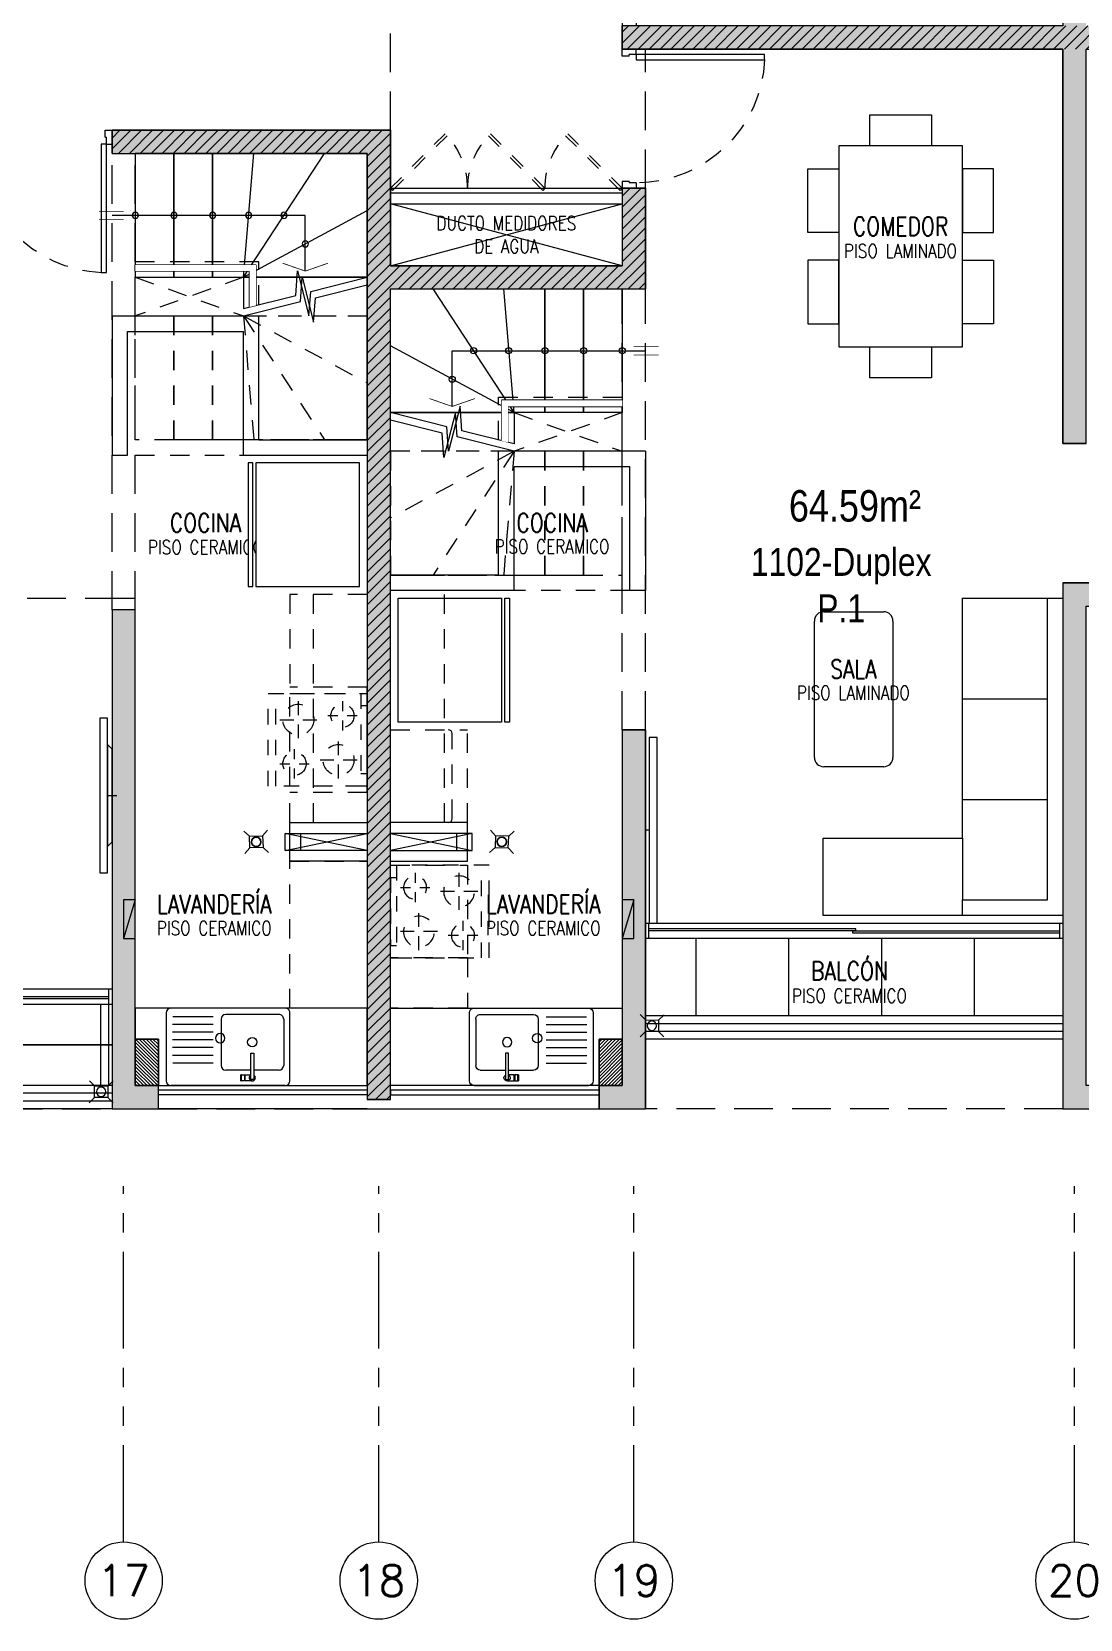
# Model space of a CAD drawing. Header units: millimetres. Extents: x 3738 to 3833, y 1327 to 1657.
# Drawn here: x 3805.85 to 3812.63, y 1403.44 to 1413.7 of the extents above; entities that cross this region are included whole.
import ezdxf
from ezdxf import colors
from ezdxf.entities.mleader import LeaderData, LeaderLine
from ezdxf.enums import TextEntityAlignment as Align
from ezdxf.math import Vec2, Vec3

# ---------------------------------------------------------------- set-up
doc = ezdxf.new("R2010")
doc.units = ezdxf.units.MM
doc.set_wipeout_variables(frame=1)
for name, pattern in [('HIDDEN', [0.375, 0.25, -0.125]), ('HIDDEN2', [0.1875, 0.125, -0.0625]), ('PHANTOM', [63.5, 31.75, -6.35, 6.35, -6.35, 6.35, -6.35]), ('PHANTOM2', [1.25, 0.625, -0.125, 0.125, -0.125, 0.125, -0.125]), ('X-REF_DP_Arquitectura$0$HIDDEN', [0.375, 0.25, -0.125])]:
    doc.linetypes.add(name, pattern=pattern)
doc.layers.get('0').update_dxf_attribs({"color": 251, "lineweight": 9})
for name, color, linetype, lineweight in [('01', 251, 'Continuous', 13), ('A-07', 251, 'Continuous', 13), ('A-BARANDAS', 251, 'Continuous', 13), ('A-COCINAS-LAV', 251, 'Continuous', 13), ('A-EJES', 251, 'PHANTOM', 13), ('A-HATCH', 251, 'Continuous', 13), ('A-LINEAS', 251, 'Continuous', 13), ('A-MOBILIARIO', 251, 'Continuous', 13), ('A-MURO BAJO', 251, 'Continuous', 13), ('A-MUROS', 251, 'Continuous', 13), ('A-NUMERACIONDEP', 251, 'Continuous', 13), ('A-PROYECCIONES', 251, 'HIDDEN2', 13), ('A-TEXTO-ACABADO PISO', 251, 'Continuous', 13), ('A-TEXTO-AMBIENTE', 251, 'Continuous', 13), ('A-ÁREA TEXTO', 251, 'Continuous', 13), ('A_20_Estructuras', 251, 'Continuous', 13), ('A_30_DispositivosSanit', 251, 'Continuous', 13), ('A_50_TextoAmbiente', 251, 'Continuous', 13), ('A_50_TextoIndicaciones', 251, 'Continuous', 13), ('A_50_Vigas', 251, 'X-REF_DP_Arquitectura$0$HIDDEN', 13), ('A_60_HatchEstructuras', 251, 'Continuous', 13), ('DLP_MOBILIARIO FIJO', 251, 'Continuous', 13), ('DLP_MURO ALTO', 251, 'Continuous', 13), ('MURO CF 120', 251, 'Continuous', 13), ('MURO CF 60', 251, 'Continuous', 13)]:
    doc.layers.add(name, color=color, linetype=linetype, lineweight=lineweight)
doc.styles.add('R80', font='ARIALN.TTF', dxfattribs={"height": 2.03})
doc.styles.add('R80-100', font='ARIALN.TTF', dxfattribs={"height": 0.2032})
doc.styles.add('ROMANS', font='romans.shx', dxfattribs={"width": 0.8})
pattern_1 = [(45, (-21.67, -43.67528), (-0.03535534, 0.03535534), [])]

# ---------------------------------------------------------------- blocks, each defined once
blk = doc.blocks.new('EF-P112')
at = {"layer": 'A_60_HatchEstructuras'}
h = blk.add_hatch(color=256, dxfattribs=at)
h.dxf.hatch_style = 1
h.paths.add_polyline_path([(-1.6, -4.3), (-3.75, -4.3), (-3.75, -4.45), (-3.3, -4.45), (-3.3, -6.05), (-3.1, -6.05), (-3.1, -4.45), (-1.75, -4.45), (-1.75, -5.5), (-1.6, -5.5)], flags=17)
h.paths.add_polyline_path([(-1.6, -8.35), (-1.747, -8.35), (-1.75, -8.35), (-1.75, -9.4), (-3.1, -9.4), (-3.1, -7.8), (-3.3, -7.8), (-3.3, -9.4), (-3.75, -9.4), (-3.75, -9.55), (-1.6, -9.55)], flags=17)
h.paths.add_polyline_path([(-4.5, -7), (-1.75, -7), (-1.75, -7.6), (-1.6, -7.6), (-1.6, -7), (1.2, -7), (1.2, -10.95), (1.15, -10.95), (1.15, -11.05), (1.35, -11.05), (1.35, -2.8), (1.15, -2.8), (1.15, -2.9), (1.2, -2.9), (1.2, -6.85), (-1.6, -6.85), (-1.6, -6.25), (-1.75, -6.25), (-1.75, -6.85), (-4.5, -6.85), (-4.5, -4.3), (-4.65, -4.3), (-4.65, -6.85), (-7.5, -6.85), (-7.5, -7), (-4.65, -7), (-4.65, -9.55), (-4.5, -9.55)])
h = blk.add_hatch(color=256, dxfattribs=at)
h.dxf.hatch_style = 1
h.paths.add_polyline_path([(-9, -7.525), (-10.8, -7.525), (-10.8, -7.675), (-10.65, -7.675), (-10.65, -7.675), (-9.15, -7.675), (-9.15, -13.79), (-9, -13.79), (-9, -8.55), (-7.35, -8.55), (-7.35, -7.9), (-7.5, -7.9), (-7.5, -8.4), (-9, -8.4)])
h.paths.add_polyline_path([(-10.65, -10.625), (-10.8, -10.625), (-10.8, -13.85), (-10.5, -13.85), (-10.5, -13.7), (-10.65, -13.7)])
h.paths.add_polyline_path([(-7.35, -11.4), (-7.5, -11.4), (-7.5, -13.7), (-7.65, -13.7), (-7.65, -13.85), (-7.35, -13.85)])
h = blk.add_hatch(color=256, dxfattribs=at)
h.dxf.hatch_style = 1
h.paths.add_polyline_path([(-4.5, -10.6), (-3.5, -10.6), (-3.5, -10.45), (-4.65, -10.45), (-4.65, -13.85), (-3.9, -13.85), (-3.9, -13.7), (-4.5, -13.7)])
h.paths.add_polyline_path([(-2.55, -10.45), (-2.7, -10.45), (-2.7, -13.85), (-2.55, -13.85)])
h.paths.add_polyline_path([(0, -10.45), (-1.75, -10.45), (-1.75, -10.6), (-0.15, -10.6), (-0.15, -13.7), (-1.35, -13.7), (-1.35, -13.85), (0, -13.85)])
at = {"elevation": 0}
for points in [[(-9.68, -12.18), (-9.15, -12.07)], [(-9.15, -12.18), (-9.68, -12.07)], [(-9, -12.07), (-8.47, -12.18)], [(-8.47, -12.07), (-9, -12.18)]]:
    blk.add_lwpolyline(points, dxfattribs=at)
at = {"layer": 'A_20_Estructuras'}
blk.add_lwpolyline([(-7.5, -6.85), (-7.5, -7), (-4.65, -7), (-4.65, -9.55), (-4.5, -9.55), (-4.5, -7), (-1.75, -7), (-1.75, -7.6), (-1.6, -7.6), (-1.6, -7), (1.2, -7), (1.2, -10.95), (1.15, -10.95), (1.15, -11.05), (1.35, -11.05), (1.35, -2.8)], dxfattribs=at)
for points in [[(-9, -7.525), (-10.8, -7.525), (-10.8, -7.675), (-10.65, -7.675), (-10.65, -7.675), (-9.15, -7.675), (-9.15, -13.79), (-9, -13.79), (-9, -8.55), (-7.35, -8.55), (-7.35, -7.9), (-7.5, -7.9), (-7.5, -8.4), (-9, -8.4)], [(-4.5, -10.6), (-3.5, -10.6), (-3.5, -10.45), (-4.65, -10.45), (-4.65, -13.85), (-3.9, -13.85), (-3.9, -13.7), (-4.5, -13.7)], [(-10.65, -10.625), (-10.8, -10.625), (-10.8, -13.85), (-10.5, -13.85), (-10.5, -13.7), (-10.65, -13.7)], [(-7.35, -11.4), (-7.5, -11.4), (-7.5, -13.7), (-7.65, -13.7), (-7.65, -13.85), (-7.35, -13.85)]]:
    blk.add_lwpolyline(points, close=True, dxfattribs=at)
at = {"layer": 'A_50_Vigas'}
for p, q in [((-9, -8, 0), (-7.5, -8, 0)), ((-9.15, -9.525), (-10.65, -9.525)), ((-9, -10.4), (-7.5, -10.4)), ((-13.6, -10.55), (-10.8, -10.55)), ((-10.8, -10.55), (-10.65, -10.55)), ((-10.5, -13.85), (-7.65, -13.85)), ((-4.65, -13.85), (-7.35, -13.85))]:
    blk.add_line(p, q, dxfattribs=at)
for points in [[(-9, -7.525), (-9, -6.325)], [(-7.35, -7.9), (-7.35, -7)], [(-10.8, -10.625), (-10.8, -7.675)], [(-10.65, -10.625), (-10.65, -7.675)], [(-7.5, -11.4), (-7.5, -8.55)], [(-7.35, -11.4), (-7.35, -8.55)], [(-13.75, -13.375), (-13.75, -13.85), (-10.8, -13.85)]]:
    blk.add_lwpolyline(points, dxfattribs=at)
at = {"layer": 'A_50_Vigas', "elevation": 0}
for points in [[(-9.15, -12.18), (-9.68, -12.18), (-9.68, -12.07), (-9.15, -12.07)], [(-9.15, -12.18), (-9.68, -12.18), (-9.68, -12.07), (-9.15, -12.07)], [(-9, -12.18), (-8.47, -12.18), (-8.47, -12.07), (-9, -12.07)], [(-9, -12.18), (-8.47, -12.18), (-8.47, -12.07), (-9, -12.07)]]:
    blk.add_lwpolyline(points, dxfattribs=at)
blk = doc.blocks.new('MESA CENTRO')
for p, q in [((-0.194, 0), (0.194, 0)), ((-0.254, -0.942), (-0.254, -0.06)), ((0.254, -0.06), (0.254, -0.942)), ((0.194, -1.002), (-0.194, -1.002))]:
    blk.add_line(p, q)
for centre, start, end in [((-0.194, -0.06), 90, 180), ((0.194, -0.06), 0, 90), ((-0.194, -0.942), 180, 270), ((0.194, -0.942), 270, 0)]:
    blk.add_arc(centre, 0.06, start, end)
blk = doc.blocks.new('SOFA SEC')
for p, q in [((0, 0.65), (0.1, 0.65)), ((0.1, 0.65), (0.1, 0.1)), ((0.5, 0.65), (0.1, 0.65)), ((0.75, 0.65), (0.75, 0.1)), ((1.4, 0.65), (1.4, 0.1)), ((0.1, 0.1), (2.05, 0.1))]:
    blk.add_line(p, q)
blk.add_lwpolyline([(0.5, 1.55), (0.5, 0.65), (2.05, 0.65), (2.05, 0), (0, 0), (0, 1.55)], close=True)
blk = doc.blocks.new('A$C67C01FD6')
blk.add_line((0.025, 0), (0, 0))
blk.add_lwpolyline([(0.025, 0.6), (0.075, 0.6), (0.075, -0.6), (0.025, -0.6), (0.025, 0.6)])
blk = doc.blocks.new('REFRI')
blk.add_wipeout([(0.4, 0), (-0.4, 0), (-0.4, -0.67), (0.4, -0.67)])
blk.add_wipeout([(-0.4, -0.69), (-0.4, -0.72), (0.4, -0.72), (0.4, -0.69)])
for points in [[(-0.4, 0), (-0.4, -0.67), (0.4, -0.67), (0.4, 0)], [(-0.4, -0.69), (-0.4, -0.72), (0.4, -0.72), (0.4, -0.69)]]:
    blk.add_lwpolyline(points, close=True)
blk = doc.blocks.new('*U258')
for p, q in [((0.01, 0.855), (0.01, 0.9)), ((0.055, 0.855), (0.01, 0.855)), ((0.1, 0.865), (0.055, 0.865)), ((0.055, 0.855), (0.055, 0.865)), ((0.1, 0.865), (0.1, 0.9)), ((0.055, 0.045), (0.01, 0.045)), ((0.01, 0.045), (0.01, 0)), ((0.055, 0.045), (0.055, 0.035)), ((0.1, 0.035), (0.055, 0.035)), ((0.1, 0.035), (0.1, 0))]:
    blk.add_line(p, q)
blk.add_lwpolyline([(0.93, 0.07), (0.93, 0.035), (0.1, 0.035), (0.1, 0.07)], close=True)
at = {"color": 7, "linetype": 'HIDDEN2'}
blk.add_arc((0.1, 0.034), 0.831, 2.2301, 89.9672, dxfattribs=at)
blk = doc.blocks.new('A$Cb5611ba7')
for points in [[(0.15, 0.173), (0.15, -0.027), (0.56, -0.027), (0.56, 0.173)], [(1.15, 0.173), (1.15, -0.027), (0.74, -0.027), (0.74, 0.173)], [(0, -0.027), (0, -0.827), (1.3, -0.827), (1.3, -0.027)], [(0, -0.227), (0, -0.627), (-0.2, -0.627), (-0.2, -0.227)], [(1.5, -0.627), (1.3, -0.627), (1.3, -0.227), (1.5, -0.227)], [(0.15, -1.027), (0.15, -0.827), (0.56, -0.827), (0.56, -1.027)], [(1.15, -1.027), (1.15, -0.827), (0.74, -0.827), (0.74, -1.027)]]:
    blk.add_lwpolyline(points, close=True)
blk = doc.blocks.new('*U260')
blk.add_wipeout([(0, 0), (0, -0.02), (0.17, -0.02), (0.17, 0)])
blk.add_lwpolyline([(0, 0), (0.17, 0), (0.17, -0.02), (0, -0.02)], close=True)
blk = doc.blocks.new('LAV-COC_01')
for p, q in [((-0.07, 0.042, 0), (-0.07, 0.782, 0)), ((0.4, 0.812, 0), (-0.04, 0.812, 0)), ((0.43, 0.042, 0), (0.43, 0.782, 0)), ((0.03, 0.082, 0), (0.03, 0.427, 0)), ((0.36, 0.457, 0), (0.06, 0.457, 0)), ((0.39, 0.082, 0), (0.39, 0.427, 0)), ((-0.04, 0.012, 0), (0.4, 0.012, 0)), ((0.36, 0.052, 0), (0.06, 0.052, 0))]:
    blk.add_line(p, q)
at = {"color": 7, "extrusion": (-8.98137e-08, -2.25601e-18, 1)}
for p, q in [((0.075, 0.507, 0), (0.075, 0.768, 0)), ((0.125, 0.507, 0), (0.125, 0.772, 0)), ((0.175, 0.507, 0), (0.175, 0.772, 0))]:
    blk.add_line(p, q, dxfattribs=at)
at = {"color": 7}
for p, q in [((0.225, 0.507, 0), (0.225, 0.772, 0)), ((0.275, 0.507, 0), (0.275, 0.772, 0)), ((0.325, 0.507, 0), (0.325, 0.772, 0)), ((0.375, 0.507, 0), (0.375, 0.768, 0))]:
    blk.add_line(p, q, dxfattribs=at)
at = {"extrusion": (-4.49068e-08, 3.60285e-08, 1), "elevation": 0}
for points in [[(0, 0.33), (0, 0.305), (-0.04, 0.305), (-0.04, 0.33)], [(0, 0.33), (-0.04, 0.33), (-0.04, 0.325), (0, 0.325)]]:
    blk.add_lwpolyline(points, close=True, dxfattribs=at)
blk.add_lwpolyline([(-0.04, 0.255), (-0.04, 0.3), (0, 0.3), (0, 0.265)], dxfattribs=at)
at = {"extrusion": (-4.49068e-08, 3.60285e-08, 1)}
blk.add_arc((-0.02, 0.255, 0), 0.02, 29.9997, 329.9997, dxfattribs=at)
for centre, start_param, end_param in [((-0.04, 0.782, 0), -0.785398, 0.785398), ((0.4, 0.782, 0), -2.356194, -0.785398), ((0.06, 0.427, 0), -0.785398, 0.785398), ((0.36, 0.427, 0), -2.356194, -0.785398), ((-0.04, 0.042, 0), 0.785398, 2.356194), ((0.06, 0.082, 0), 0.785398, 2.356194), ((0.36, 0.082, 0), 2.356194, 3.926991), ((0.4, 0.042, 0), 2.356194, 3.926991)]:
    blk.add_ellipse(centre, major_axis=(-0.0212, 0.0212), ratio=1, start_param=start_param, end_param=end_param)
blk.add_ellipse((0.21, 0.255, 0), major_axis=(-0.0212, 0.0212), ratio=1)
at = {"layer": '01', "extrusion": (-4.49068e-08, 3.60285e-08, 1), "elevation": 0}
for points in [[(-0.037, 0.3), (-0.037, 0.305)], [(-0.02, 0.3), (-0.02, 0.305)], [(-0.002, 0.3), (-0.002, 0.305)]]:
    blk.add_lwpolyline(points, dxfattribs=at)
at = {"extrusion": (-4.49068e-08, 3.60285e-08, 1), "rotation": 359.9380941588614}
blk.add_blockref('*U260', (-0.03, 0.265, 0), dxfattribs=at)
blk = doc.blocks.new('A$C33FC7C8B')
at = {"ltscale": 0.5}
for p, q in [((0.08, 0.64, 0), (0.52, 0.64, 0)), ((0.08, 0.64, 0), (0.08, 0.6, 0)), ((0.52, 0.64, 0), (0.52, 0.6, 0)), ((0, 0, 0), (0, 0.6, 0)), ((0, 0.6, 0), (0.6, 0.6, 0)), ((0.145, 0.575, 0), (0.145, 0.51, 0)), ((0.43, 0.485, 0), (0.43, 0.575, 0)), ((0.6, 0.6, 0), (0.6, 0, 0)), ((0.05, 0.48, 0), (0.115, 0.48, 0)), ((0.145, 0.45, 0), (0.145, 0.385, 0)), ((0.175, 0.48, 0), (0.24, 0.48, 0)), ((0.4, 0.455, 0), (0.31, 0.455, 0)), ((0.43, 0.335, 0), (0.43, 0.425, 0)), ((0.55, 0.455, 0), (0.46, 0.455, 0)), ((0.17, 0.225, 0), (0.17, 0.315, 0)), ((0.455, 0.2, 0), (0.455, 0.265, 0)), ((0.14, 0.195, 0), (0.05, 0.195, 0)), ((0.17, 0.075, 0), (0.17, 0.165, 0)), ((0.29, 0.195, 0), (0.2, 0.195, 0)), ((0.425, 0.17, 0), (0.36, 0.17, 0)), ((0.455, 0.075, 0), (0.455, 0.14, 0)), ((0.55, 0.17, 0), (0.485, 0.17, 0)), ((0.6, 0.05, 0), (0, 0.05, 0)), ((0.6, 0, 0), (0, 0, 0))]:
    blk.add_line(p, q, dxfattribs=at)
for centre, radius in [((0.145, 0.48), 0.075), ((0.43, 0.455), 0.1), ((0.17, 0.195), 0.1), ((0.455, 0.17), 0.075)]:
    blk.add_circle(centre, radius, dxfattribs=at)
blk = doc.blocks.new('ESC1')
at = {"layer": 'A-BARANDAS'}
blk.add_lwpolyline([(-0.76, 0.992), (-0.76, 0.76), (-1.5, 0.76), (-1.5, 0.72), (-0.72, 0.72), (-0.72, 0.982)], dxfattribs=at)
at = {"layer": 'A-LINEAS', "linetype": 'Continuous'}
for points in [[(-0.8, 1.05), (-0.432, 0.957), (-0.421, 0.799), (-0.347, 1.09), (-0.335, 0.932), (0, 0.848)], [(-0.8, 1.002), (-0.462, 0.917), (-0.451, 0.759), (-0.377, 1.05), (-0.365, 0.892), (0, 0.8)], [(-0.4, 0.76), (-0.4, 0.4), (-1.65, 0.4)]]:
    blk.add_lwpolyline(points, dxfattribs=at)
at = {"layer": 'A-LINEAS', "color": 4, "const_width": 0.005}
for points in [[(-0.253, 0.709), (-0.4, 0.76), (-0.547, 0.709)], [(-1.574, 0.427), (-1.735, 0.427)], [(-1.574, 0.373), (-1.735, 0.373)]]:
    blk.add_lwpolyline(points, dxfattribs=at)
at = {"layer": 'A-LINEAS', "linetype": 'Continuous'}
for centre in [(-0.4, 0.584), (-1.5, 0.4), (-1.25, 0.4), (-1, 0.4), (-0.766, 0.4), (-0.538, 0.4)]:
    blk.add_circle(centre, 0.02, dxfattribs=at)
at = {"layer": 'A-MURO BAJO'}
for points in [[(0, 0.8), (-0.8, 0.8), (-0.8, 1.002)], [(-0.8, 0.8), (-0.733, 0)], [(-0.8, 0.8), (-0.276, 0)], [(-0.8, 0.8), (0, 0.368)]]:
    blk.add_lwpolyline(points, dxfattribs=at)
for points in [[(-1.5, 0.8), (-1.25, 0.8), (-1.25, 0), (-1.5, 0)], [(-1.25, 0.8), (-1, 0.8), (-1, 0), (-1.25, 0)], [(-1, 0.8), (0, 0.8), (0, 0), (-1, 0)]]:
    blk.add_lwpolyline(points, close=True, dxfattribs=at)
at = {"layer": 'A-PROYECCIONES'}
for points in [[(-1.5, 1.05), (-1.25, 1.05), (-1.25, 1.85), (-1.5, 1.85)], [(-1.25, 1.05), (-1, 1.05), (-1, 1.85), (-1.25, 1.85)], [(-1, 1.05), (0, 1.05), (0, 1.85), (-1, 1.85)]]:
    blk.add_lwpolyline(points, close=True, dxfattribs=at)
for points in [[(-0.8, 1.05), (-0.733, 1.85)], [(-0.8, 1.05), (-0.276, 1.85)], [(-0.8, 1.05), (0, 1.482)], [(-1.5, 1.05), (-1.5, 0.8), (-0.8, 1.05)], [(-0.8, 0.8), (-1.5, 1.05)], [(-0.8, 1.05), (0, 1.05), (0, 0.848)]]:
    blk.add_lwpolyline(points, dxfattribs=at)
blk.add_wipeout([(-1.5, 0.76), (-1.5, 0.72), (-0.72, 0.72), (-0.72, 0.982), (-0.76, 0.992), (-0.76, 0.76)]).dxf.layer = 'A-BARANDAS'
blk.add_lwpolyline([(-0.7, 0.977), (-0.7, 0.7), (-1.5, 0.7)], dxfattribs=at)
blk = doc.blocks.new('*U270')
at = {"linetype": 'HIDDEN', "ltscale": 0.2}
for p, q in [((0.353, 0.353), (0, 0)), ((0.013, -0.013), (0.366, 0.34)), ((0, 0), (0.013, -0.013))]:
    blk.add_line(p, q, dxfattribs=at)
blk.add_arc((0, 0), 0.499, 0, 45, dxfattribs=at)
blk = doc.blocks.new('Tab.Electrico')
blk.add_hatch(color=256).paths.add_polyline_path([(0.075, 0), (0.075, 0.25), (0, 0)])
for p, q in [((0.075, 0.25), (0, 0)), ((0.075, 0.25), (0, 0.25)), ((0, 0.25), (0, 0)), ((0.075, 0), (0.075, 0.25)), ((0, 0), (0.075, 0))]:
    blk.add_line(p, q)
blk = doc.blocks.new('DPTO 65_D1')
at = {"layer": 'A-HATCH'}
h = blk.add_hatch(dxfattribs=at)
h.set_pattern_fill('_USER', color=256, scale=0.6, double=1, pattern_type=0)
h.set_pattern_definition([(0, (-0.15005, 6.325), (0, 0.6), []), (90, (-0.15005, 6.325), (-0.6, 4e-17), [])])
h.paths.add_polyline_path([(-2.85, 6.325), (-0.15, 6.325), (-0.15, 5.825), (-2.85, 5.825)])
blk.add_lwpolyline([(0.15, 6.805), (1.5, 6.805), (1.5, 6.835), (0.15, 6.835)], close=True)
blk.add_arc((1.125, 5.05, 0), 0.025, 90, 180)
at = {"layer": 'A-BARANDAS', "elevation": 0}
for points in [[(-2.85, 6.425), (-0.15, 6.425)], [(-2.85, 6.375), (-0.15, 6.375)]]:
    blk.add_lwpolyline(points, dxfattribs=at)
at = {"layer": 'A-LINEAS'}
for p, q in [((1.5, 1.475), (0, 1.075)), ((0, 1.475), (1.5, 1.075))]:
    blk.add_line(p, q, dxfattribs=at)
at = {"layer": 'A-MOBILIARIO'}
for p, q in [((1.5, 1.005), (0, 1.005)), ((1.5, 0.975), (0, 0.975))]:
    blk.add_line(p, q, dxfattribs=at)
at = {"layer": 'A-MURO BAJO'}
for p, q in [((1.65, 6.925), (0.15, 6.925)), ((1.5, 1.075), (0, 1.075))]:
    blk.add_line(p, q, dxfattribs=at)
at = {"layer": 'A-MURO BAJO', "color": 7}
for p, q in [((-2.83, 5.825, 0), (-0.17, 5.825, 0)), ((-0.17, 5.725, 0), (-2.83, 5.725, 0))]:
    blk.add_line(p, q, dxfattribs=at)
at = {"layer": 'A-MURO BAJO'}
blk.add_lwpolyline([(1.5, 6.775), (1.5, 6.275), (0, 6.275), (0, 6.775)], close=True, dxfattribs=at)
at = {"layer": 'A-MURO BAJO', "color": 4, "elevation": 0}
for points in [[(-2.85, 6.475), (-0.15, 6.475)], [(-2.85, 6.325), (-0.15, 6.325)]]:
    blk.add_lwpolyline(points, dxfattribs=at)
at = {"layer": 'A-MUROS'}
for p, q in [((-2.85, 6.925), (-3.6, 6.925)), ((-2.85, 3.525), (-2.85, 6.925)), ((-0.15, 4.475), (-0.15, 6.925)), ((0.15, 6.925, 0), (-0.15, 6.925)), ((1.5, 6.865), (1.65, 6.865)), ((0, 4.475), (0, 6.475)), ((0, 4.475), (-0.15, 4.475)), ((-2.85, 3.525), (-4, 3.525)), ((-0.15, 3.575), (-0.05, 3.575)), ((-3, 2.625), (-2.85, 2.625)), ((-2.85, 2.625), (-2.85, 0.075)), ((1.5, 1.475), (0, 1.475)), ((0, 0.975), (0, 1.475)), ((1.5, 0.6), (1.5, 1.475)), ((0, 0.975), (-0.15, 0.975)), ((-2.85, 0.075), (0, 0.075)), ((0, 0.075), (0, -0.075))]:
    blk.add_line(p, q, dxfattribs=at)
at = {"layer": 'A-PROYECCIONES'}
blk.add_line((1.1, 5.05), (1.1, 4.5), dxfattribs=at)
at = {"layer": 'A-PROYECCIONES', "elevation": 0}
blk.add_lwpolyline([(1.5, 5.95), (1.5, 5.35), (1, 5.35), (1, 5.95)], close=True, dxfattribs=at)
at = {"layer": 'DLP_MOBILIARIO FIJO', "color": 6, "elevation": 0}
for points in [[(-2.83, 5.725), (-2.85, 5.725), (-2.85, 5.825), (-2.83, 5.825)], [(-0.15, 5.725), (-0.17, 5.725), (-0.17, 5.825), (-0.15, 5.825)]]:
    blk.add_lwpolyline(points, close=True, dxfattribs=at)
at = {"layer": 'DLP_MOBILIARIO FIJO', "elevation": 0}
for points in [[(-1.49, 5.788), (-2.83, 5.788), (-2.83, 5.778), (-1.49, 5.778)], [(-1.51, 5.763), (-0.17, 5.763), (-0.17, 5.773), (-1.51, 5.773)]]:
    blk.add_lwpolyline(points, close=True, dxfattribs=at)
at = {"layer": 'DLP_MURO ALTO'}
for p, q in [((1.5, 5.325), (1, 5.325)), ((1, 5.325), (1, 5.075)), ((1.5, 5.255), (1.07, 5.255)), ((1.07, 5.255), (1.07, 5.145)), ((1.07, 5.145), (1.5, 5.145)), ((1, 5.075), (1.5, 5.075))]:
    blk.add_line(p, q, dxfattribs=at)
at = {"rotation": 180}
blk.add_blockref('Tab.Electrico', (0, 5.825), dxfattribs=at)
blk.add_blockref('ESC1', (1.5, 1.625))
at = {"layer": 'A-COCINAS-LAV', "extrusion": (4.49068e-08, -3.60284e-08, -1), "zscale": -1.000000000000012, "rotation": 90}
blk.add_blockref('REFRI', (-1.45, 4.025, 0), dxfattribs=at)
at = {"layer": 'A-MOBILIARIO'}
for name, p, rotation in [('SOFA SEC', (-2.85, 5.675, 0), 269.9995671478981), ('MESA CENTRO', (-1.497, 4.714, 0), 359.999977420888), ('A$Cb5611ba7', (-1.374, 2), 270)]:
    blk.add_blockref(name, p, dxfattribs=dict(at, rotation=rotation))
at = {"layer": 'A-MOBILIARIO', "xscale": -1}
for name, p in [('A$C67C01FD6', (-0.15, 5.125)), ('*U258', (0.01, 0.075))]:
    blk.add_blockref(name, p, dxfattribs=at)
at = {"layer": 'A-PROYECCIONES', "ltscale": 0.5, "extrusion": (4.40218e-06, -0.000440452, -1), "zscale": -0.9999999999999934, "rotation": 89.99999748287736}
blk.add_blockref('A$C33FC7C8B', (-0.86, 5.35, -0.002), dxfattribs=at)
at = {"layer": 'A-PROYECCIONES', "ltscale": 0.25, "xscale": -1, "rotation": 180}
for p in [(0, 0.975), (0.5, 0.975)]:
    blk.add_blockref('*U270', p, dxfattribs=at)
at = {"layer": 'A-PROYECCIONES', "ltscale": 0.25, "rotation": 180}
blk.add_blockref('*U270', (1.499, 0.975), dxfattribs=at)
blk.add_arc((1.125, 4.5, 0), 0.025, 180, 270)
at = {"layer": 'A-MUROS'}
for p, q in [((1.5, 6.865), (1.5, 3.575)), ((-0.15, 2.675), (-0.15, 3.575)), ((-0.05, 3.575), (-0.05, 2.775)), ((0.7, 3.575), (0.7, 2.775)), ((0.7, 3.575), (1.5, 3.575)), ((0.8, 3.475), (0.8, 2.675)), ((0.8, 3.475), (1.5, 3.475)), ((1.5, 3.475), (1.5, 1.625)), ((-0.05, 2.775), (0.7, 2.775)), ((-0.15, 2.675), (0.8, 2.675)), ((1.5, 1.625), (-0.15, 1.625)), ((-0.15, 0.975), (-0.15, 1.625))]:
    blk.add_line(p, q, dxfattribs=at)
at = {"layer": 'A-PROYECCIONES'}
for p, q in [((1, 5.075), (1, 4.475, 0)), ((1.15, 5.075), (1.15, 3.575)), ((1.5, 4.475), (1, 4.475, 0)), ((-0.05, 3.575), (0.7, 3.575))]:
    blk.add_line(p, q, dxfattribs=at)
at = {"layer": 'A-COCINAS-LAV', "extrusion": (-3.60285e-08, 4.49068e-08, -1), "zscale": -1, "rotation": 270}
blk.add_blockref('LAV-COC_01', (-1, 6.705, 0), dxfattribs=at)
at = {"layer": 'A-HATCH'}
h = blk.add_hatch(dxfattribs=at)
h.set_pattern_fill('ANSI31', color=256, scale=0.005)
h.paths.add_polyline_path([(0, 6.475), (0.15, 6.475), (0.15, 6.775), (0, 6.775)])
blk.add_lwpolyline([(0, 6.475), (0.15, 6.475), (0.15, 6.775), (0, 6.775)], close=True, dxfattribs=at)
at = {"layer": 'A-MUROS'}
for p, q in [((0.15, 6.925, 0), (0.15, 6.475)), ((0.15, 6.475), (0, 6.475))]:
    blk.add_line(p, q, dxfattribs=at)
at = {"layer": 'A-PROYECCIONES'}
blk.add_lwpolyline([(1.5, 5.95), (1, 5.95), (1, 6.275), (1.5, 6.275)], close=True, dxfattribs=at)
blk = doc.blocks.new('TC_P10')
at = {"xscale": -1}
blk.add_blockref('DPTO 65_D1', (41.2, 4.125), dxfattribs=at)
at = {"rotation": 180}
blk.add_blockref('DPTO 65_D1', (41.2, 4.125), dxfattribs=at)
blk = doc.blocks.new('TEXTO AMBIENTES P10')
at = {"layer": 'A-TEXTO-ACABADO PISO', "char_height": 0.09, "attachment_point": 2, "rotation": 360, "style": 'ROMANS'}
for s, width, insert in [('PISO LAMINADO', 1.20225, (41.65, -8.26)), ('PISO CERAMICO', 1.20225, (37.154, -10.174)), ('PISO CERAMICO', 1.20225, (39.396, -10.171)), ('PISO LAMINADO', 1.03452, (41.345, -11.117, 0)), ('PISO CERAMICO', 1.20225, (37.211, -12.638)), ('PISO CERAMICO', 1.20225, (39.339, -12.638))]:
    blk.add_mtext_dynamic_manual_height_columns(s, width=width, gutter_width=12.5, heights=[0], dxfattribs=dict(at, insert=insert))
at = {"layer": 'A-TEXTO-ACABADO PISO', "insert": (41.32, -13.075), "char_height": 0.09, "attachment_point": 2, "style": 'ROMANS'}
blk.add_mtext_dynamic_manual_height_columns('PISO CERAMICO', width=1.20225, gutter_width=12.5, heights=[0], dxfattribs=at)
at = {"layer": 'A-TEXTO-AMBIENTE', "style": 'ROMANS', "width": 0.8}
for s, p in [('COMEDOR', (41.65, -8.206, 0)), ('COCINA', (37.154, -10.123, 0)), ('COCINA', (39.396, -10.123, 0)), ('SALA', (41.345, -11.068, 0)), ('LAVANDERÍA', (37.211, -12.587, 0)), ('LAVANDERÍA', (39.339, -12.587, 0)), ('BALCÓN', (41.32, -13.019, 0))]:
    blk.add_text(s, height=0.12, dxfattribs=at).set_placement(p, align=Align.CENTER)
blk = doc.blocks.new('_Dot')
at = {"color": 0, "linetype": 'ByBlock', "lineweight": -2}
blk.add_line((-0.5, 0), (-1, 0), dxfattribs=at)
at = {"color": 0, "linetype": 'ByBlock', "const_width": 0.5}
blk.add_lwpolyline([(-0.25, 0, 1), (0.25, 0, 1)], format="xyb", close=True, dxfattribs=at)
blk = doc.blocks.new('Ejes_Torre C')
at = {"layer": 'A-EJES', "linetype": 'PHANTOM2'}
for points in [[(37.975, -2.8), (37.975, -0.5)], [(39.625, -2.8), (39.625, -0.5)], [(41.275, -2.8), (41.275, -0.5)], [(44.125, -2.8), (44.125, -0.5)]]:
    blk.add_lwpolyline(points, dxfattribs=at)
at = {"layer": 'A-EJES', "linetype": 'Continuous'}
for centre in [(37.975, -3.05), (39.625, -3.05), (41.275, -3.05), (44.125, -3.05)]:
    blk.add_circle(centre, 0.25, dxfattribs=at)
at = {"layer": 'A-EJES', "linetype": 'Continuous', "style": 'ROMANS'}
for s, p in [('17', (37.975, -3.05)), ('18', (39.625, -3.05)), ('19', (41.275, -3.05)), ('20', (44.125, -3.05))]:
    blk.add_text(s, height=0.2, dxfattribs=at).set_placement(p, align=Align.MIDDLE_CENTER)
blk = doc.blocks.new('TEXTO DUCTOS PT')
at = {"layer": 'A_50_TextoIndicaciones', "insert": (39.1, -8.2), "char_height": 0.09, "width": 1.06458, "attachment_point": 5, "style": 'ROMANS'}
blk.add_mtext('\\pxsm1,qc,t16;DUCTO MEDIDORES DE AGUA', dxfattribs=at)
blk = doc.blocks.new('A$C4BFA03A9')
for points in [[(0.06, -0.5), (0.11, -0.5), (0.11, 0.5), (0.06, 0.5)], [(0.03, -0.3), (0.06, -0.33), (0.06, 0.33), (0.03, 0.3)]]:
    blk.add_lwpolyline(points, close=True)
at = {"layer": 'A-PROYECCIONES', "ltscale": 0.15}
blk.add_line((0.06, 0), (0, 0), dxfattribs=at)
blk = doc.blocks.new('DPTO 75_D11')
at = {"layer": 'A-HATCH'}
h = blk.add_hatch(dxfattribs=at)
h.set_pattern_fill('_USER', color=256, scale=0.6, double=1, pattern_type=0)
h.set_pattern_definition([(0, (-63.5, -52.65003), (0, 0.6), []), (90, (-63.5, -52.65003), (-0.6, 4e-17), [])])
h.paths.add_polyline_path([(0, -6.175), (0, -5.65), (2.8, -5.65), (2.8, -6.175)])
blk.add_line((-1.65, -6.235), (-0.3, -6.235, 0))
at = {"layer": 'A-BARANDAS'}
for points in [[(0, -6.225), (2.85, -6.225), (2.85, -5.85)], [(0, -6.275), (2.9, -6.275), (2.9, -5.85)]]:
    blk.add_lwpolyline(points, dxfattribs=at)
at = {"layer": 'A-MURO BAJO'}
for p, q in [((-1.65, -4.28), (-1.65, -3.6)), ((-1.65, -6.325), (-0.3, -6.325, 0))]:
    blk.add_line(p, q, dxfattribs=at)
at = {"layer": 'A-MURO BAJO', "color": 7}
for p, q in [((2.78, -5.55, 0), (0.02, -5.55, 0)), ((0.02, -5.65, 0), (2.78, -5.65, 0))]:
    blk.add_line(p, q, dxfattribs=at)
at = {"layer": 'A-MURO BAJO'}
blk.add_lwpolyline([(-0.15, -5.675), (-0.15, -6.175), (-1.65, -6.175), (-1.65, -5.675)], close=True, dxfattribs=at)
at = {"layer": 'A-MURO BAJO', "color": 4}
blk.add_lwpolyline([(0, -6.175), (2.8, -6.175), (2.8, -5.85)], dxfattribs=at)
at = {"layer": 'A-MURO BAJO', "color": 4, "elevation": 0}
blk.add_lwpolyline([(0, -6.325), (2.95, -6.325)], dxfattribs=at)
at = {"layer": 'A-MUROS'}
for p, q in [((0, 0), (-1.8, 0)), ((-0.85, -2.1), (-1.65, -2.1)), ((-1.65, -2.1), (-1.65, -6.265)), ((0, -2.1), (-0.1, -2.1)), ((-0.15, -3.1), (0, -3.1)), ((-0.15, -5.875, 0), (-0.15, -3.1)), ((0, -3.1), (0, -6.325, 0)), ((0, -6.325, 0), (-0.3, -6.325, 0))]:
    blk.add_line(p, q, dxfattribs=at)
at = {"layer": 'A-PROYECCIONES'}
for p, q in [((-0.15, -2.1), (-0.85, -2.1)), ((-1.65, -3.6), (-1.15, -3.6, 0)), ((-1.65, -4.28), (-1.15, -4.28, 0)), ((-1.15, -4.475, 0), (-1.15, -4.28, 0))]:
    blk.add_line(p, q, dxfattribs=at)
blk.add_lwpolyline([(-1.15, -4.24), (-1.15, -3.64), (-1.65, -3.64), (-1.65, -4.24)], close=True, dxfattribs=at)
at = {"layer": 'DLP_MOBILIARIO FIJO', "color": 6, "elevation": 0}
blk.add_lwpolyline([(0.02, -5.55), (0, -5.55), (0, -5.65), (0.02, -5.65)], close=True, dxfattribs=at)
at = {"layer": 'DLP_MOBILIARIO FIJO', "elevation": 0}
blk.add_lwpolyline([(1.46, -5.612), (0.02, -5.612), (0.02, -5.602), (1.46, -5.602)], close=True, dxfattribs=at)
at = {"layer": 'DLP_MURO ALTO'}
for points in [[(-1.65, -4.725), (-1.15, -4.725), (-1.15, -4.475), (-1.65, -4.475)], [(-1.65, -4.655), (-1.22, -4.655), (-1.22, -4.545), (-1.65, -4.545)]]:
    blk.add_lwpolyline(points, dxfattribs=at)
at = {"rotation": 180}
blk.add_blockref('ESC1', (-1.65, -0.15), dxfattribs=at)
at = {"xscale": -1}
blk.add_blockref('Tab.Electrico', (-0.075, -5.225), dxfattribs=at)
at = {"layer": 'A-MOBILIARIO', "xscale": -1, "rotation": 180}
blk.add_blockref('A$C4BFA03A9', (-0.03, -4.3, 0), dxfattribs=at)
at = {"layer": 'A-PROYECCIONES', "ltscale": 0.5, "extrusion": (-4.40218e-06, 0.000440452, -1), "zscale": -1, "rotation": 269.9999974828773}
blk.add_blockref('A$C33FC7C8B', (1.01, -3.64, -0.002), dxfattribs=at)
at = {"layer": 'A-MUROS'}
for p, q in [((0, -0.15), (0, 0)), ((0, -0.15), (-1.65, -0.15)), ((-1.65, -2), (-1.65, -0.15)), ((-0.95, -2), (-0.95, -1.2)), ((0, -1.2), (-0.95, -1.2)), ((0, -1.2), (0, -2.1)), ((-0.85, -2.1), (-0.85, -1.3)), ((-0.1, -1.3), (-0.85, -1.3)), ((-0.1, -2.1), (-0.1, -1.3)), ((-0.95, -2), (-1.65, -2))]:
    blk.add_line(p, q, dxfattribs=at)
at = {"layer": 'A-COCINAS-LAV', "extrusion": (3.60285e-08, -4.49068e-08, -1), "zscale": -1.000000000000001, "rotation": 90}
blk.add_blockref('LAV-COC_01', (1.162, -6.105, 0), dxfattribs=at)
at = {"layer": 'A-MOBILIARIO', "rotation": 270}
blk.add_blockref('*U258', (0, 0.01, 0), dxfattribs=at)
at = {"layer": 'A-HATCH'}
h = blk.add_hatch(dxfattribs=at)
h.set_pattern_fill('ANSI31', color=256, scale=0.005)
h.paths.add_polyline_path([(-0.15, -5.875), (-0.3, -5.875), (-0.3, -6.175), (-0.15, -6.175)])
blk.add_line((-1.65, -6.205), (-0.3, -6.205, 0))
blk.add_lwpolyline([(-0.15, -5.875), (-0.3, -5.875), (-0.3, -6.175), (-0.15, -6.175)], close=True, dxfattribs=at)
at = {"layer": 'A-MUROS'}
for p, q in [((-0.3, -5.875, 0), (-0.15, -5.875, 0)), ((-0.3, -6.325, 0), (-0.3, -5.875, 0))]:
    blk.add_line(p, q, dxfattribs=at)
at = {"layer": 'A-PROYECCIONES'}
blk.add_lwpolyline([(-1.15, -4.725), (-1.65, -4.725), (-1.65, -5.675), (-1.15, -5.675)], close=True, dxfattribs=at)
at = {"layer": 'A-COCINAS-LAV', "extrusion": (-4.49068e-08, 3.60284e-08, -1), "zscale": -1.000000000000004, "rotation": 270}
blk.add_blockref('REFRI', (1.6, -2.55, 0), dxfattribs=at)
at = {"layer": 'A-PROYECCIONES'}
for p, q in [((-1.65, -3), (-1.15, -3, 0)), ((-1.3, -3, 0), (-1.3, -4.475)), ((-1.15, -3, 0), (-1.15, -3.6, 0))]:
    blk.add_line(p, q, dxfattribs=at)
blk = doc.blocks.new('balcon')
at = {"layer": 'A-HATCH'}
h = blk.add_hatch(dxfattribs=at)
h.set_pattern_fill('_USER', color=256, scale=0.6, double=1, pattern_type=0)
h.set_pattern_definition([(0, (25.75, 0.15), (0, 0.6), []), (90, (25.75, 0.15), (-0.6, 4e-17), [])])
h.paths.add_polyline_path([(22.95, 0.15), (22.95, 0.675), (25.75, 0.675), (25.75, 0.15)])
at = {"layer": 'A-BARANDAS', "elevation": 0}
for points in [[(25.75, 0.05), (22.85, 0.05), (22.85, 0.475)], [(25.75, 0.1), (22.9, 0.1), (22.9, 0.475)]]:
    blk.add_lwpolyline(points, dxfattribs=at)
at = {"layer": 'A-MURO BAJO', "color": 4, "elevation": 0}
blk.add_lwpolyline([(25.75, 0.15), (22.95, 0.15), (22.95, 0.475)], dxfattribs=at)
at = {"layer": 'A-MURO BAJO', "color": 4}
blk.add_lwpolyline([(25.75, 0), (22.8, 0)], dxfattribs=at)
blk = doc.blocks.new('trampa')
at = {"layer": 'A_30_DispositivosSanit'}
blk.add_circle((0.002, 0.002), 0.0303, dxfattribs=at)
blk = doc.blocks.new('0-sumidero')
for p, q in [((-0.042, 0.038), (-0.076, 0.072)), ((0.043, 0.038), (-0.042, 0.038)), ((-0.042, 0.038), (-0.042, -0.037)), ((0.043, 0.038), (0.078, 0.072)), ((0.043, -0.037), (0.043, 0.038)), ((-0.042, -0.037), (-0.076, -0.071)), ((-0.042, -0.037), (0.043, -0.037)), ((0.043, -0.037), (0.078, -0.071))]:
    blk.add_line(p, q)
blk.add_circle((0, 0), 0.0303)
blk = doc.blocks.new('sum')
at = {"layer": 'A_30_DispositivosSanit', "rotation": 45.00000007321594}
blk.add_blockref('0-sumidero', (0, 0), dxfattribs=at)
blk = doc.blocks.new('is-des-tf_28.02.2025')
at = {"layer": 'A_30_DispositivosSanit'}
for name, p, xscale, rotation in [('sum', (-5.217, -76.675), -0.9999999999999998, 47.28054675822261), ('trampa', (-3.629, -76.677), -1, 314.9999999999998), ('trampa', (-5.449, -77.947), -1, 342.4809776712436)]:
    blk.add_blockref(name, p, dxfattribs=dict(at, xscale=xscale, rotation=rotation))
for name, p, rotation in [('sum', (-3.629, -76.675), 312.7190349507721), ('trampa', (-5.217, -76.677), 44.99958170899482), ('trampa', (-3.401, -77.947), 17.51902232875649)]:
    blk.add_blockref(name, p, dxfattribs=dict(at, rotation=rotation))
blk = doc.blocks.new('TORRE F HATCH CORTAFUEGO')
at = {"layer": 'MURO CF 60'}
h = blk.add_hatch(dxfattribs=at)
h.set_pattern_fill('_USER', color=256, scale=0.05, angle=45, pattern_type=0)
h.set_pattern_definition(pattern_1)
h.paths.add_polyline_path([(-7.5, -68), (1.35, -68), (1.35, -68.15), (-7.5, -68.15)])
h = blk.add_hatch(dxfattribs=at)
h.set_pattern_fill('_USER', color=256, scale=0.05, angle=45, pattern_type=0)
h.set_pattern_definition(pattern_1)
h.paths.add_polyline_path([(-10.8, -68.675), (-9.15, -68.675), (-9.15, -68.825), (-10.8, -68.825)])
h = blk.add_hatch(dxfattribs=at)
h.set_pattern_fill('_USER', color=256, scale=0.05, angle=45, pattern_type=0)
h.set_pattern_definition(pattern_1)
h.paths.add_polyline_path([(-9.15, -74.94), (-9, -74.94), (-9, -68.675), (-9.15, -68.675)])
h = blk.add_hatch(dxfattribs=at)
h.set_pattern_fill('_USER', color=256, scale=0.05, angle=45, pattern_type=0)
h.set_pattern_definition(pattern_1)
h.paths.add_polyline_path([(-7.5, -69.05), (-7.35, -69.05), (-7.35, -69.55), (-7.5, -69.55)])
h = blk.add_hatch(dxfattribs=at)
h.set_pattern_fill('_USER', color=256, scale=0.05, angle=45, pattern_type=0)
h.set_pattern_definition(pattern_1)
h.paths.add_polyline_path([(-9, -69.55), (-7.35, -69.55), (-7.35, -69.7), (-9, -69.7)])
blk = doc.blocks.new('IS-pluviales_26.03.2025')
at = {"layer": 'A_30_DispositivosSanit', "xscale": -1, "rotation": 224.5785498058031}
for p in [(-7.307, -88.263, 0), (-10.87, -88.69, 0)]:
    blk.add_blockref('sum', p, dxfattribs=at)
blk = doc.blocks.new('areas-TE')
at = {"layer": 'A-ÁREA TEXTO', "color": 1, "insert": (40.928, -85.057, 0), "char_height": 0.2032, "width": 2.29445, "attachment_point": 7, "style": 'R80-100'}
blk.add_mtext('\\pxql;64.59m²', dxfattribs=at)
at = {"layer": 'A-NUMERACIONDEP'}
ml = blk.add_multileader_mtext('Standard', dxfattribs=at)
ml.set_content('1102-Duplex P.1', color=256, style='R80')
ml.set_leader_properties(color=256)
ml.set_arrow_properties(name='DOT')
ml.build(insert=Vec2(0, 0))
ml.multileader.update_dxf_attribs({"leader_type": 0, "has_text_frame": 1, "text_left_attachment_type": 2, "text_right_attachment_type": 2, "dogleg_length": 0.36, "arrow_head_size": 0.06, "scale": 0.06})
ctx = ml.context
ctx.base_point, ctx.scale, ctx.char_height, ctx.arrow_head_size, ctx.landing_gap_size, ctx.plane_origin = Vec3(40.468, -85.34), 0.06, 0.18, 0.06, 0.06, Vec3(40.3, -85.345)
ctx.left_attachment, ctx.right_attachment, ctx.text_align_type = 2, 2, 1
notes = []
notes.append((ctx, [(0, (1, 1, 0), (42.155, -85.34), (-1, 0), 0.0917, [(0, [(42.442, -84.991)], 0, [])])]))
ctx.mtext.insert, ctx.mtext.width, ctx.mtext.alignment, ctx.mtext.flow_direction = Vec3(41.266, -85.225), 1.50057, 2, 5
ml = blk.add_multileader_mtext('Standard', dxfattribs=at)
ml.set_content('1101-Duplex P.1', color=256, style='R80')
ml.set_leader_properties(color=256)
ml.set_arrow_properties(name='DOT')
ml.build(insert=Vec2(0, 0))
ml.multileader.update_dxf_attribs({"leader_type": 0, "has_text_frame": 1, "text_left_attachment_type": 2, "text_right_attachment_type": 2, "dogleg_length": 0.36, "arrow_head_size": 0.06, "scale": 0.06})
ctx = ml.context
ctx.base_point, ctx.scale, ctx.char_height, ctx.arrow_head_size, ctx.landing_gap_size, ctx.plane_origin = Vec3(34.454, -85.561), 0.06, 0.18, 0.06, 0.06, Vec3(34.286, -85.566)
ctx.left_attachment, ctx.right_attachment, ctx.text_align_type = 2, 2, 1
notes.append((ctx, [(0, (1, 1, 0), (36.141, -85.561), (-1, 0), 0.0917, [(0, [(36.428, -85.212)], 0, [])])]))
ctx.mtext.insert, ctx.mtext.width, ctx.mtext.alignment, ctx.mtext.flow_direction = Vec3(35.251, -85.446), 1.48989, 2, 5
for ctx, leaders in notes:
    for number, flags, end, landing, length, lines in leaders:
        leader = LeaderData()
        leader.index, (leader.has_last_leader_line, leader.has_dogleg_vector, leader.attachment_direction) = number, flags
        leader.last_leader_point, leader.dogleg_vector, leader.dogleg_length = Vec3(end), Vec3(landing), length
        for number, points, colour, breaks in lines:
            line = LeaderLine()
            line.index, line.vertices, line.color, line.breaks = number, Vec3.list(points), colors.encode_raw_color(colour), breaks
            leader.lines.append(line)
        ctx.leaders.append(leader)

msp = doc.modelspace()

# ---------------------------------------------------------------- block references
msp.add_blockref('EF-P112', (3817.172, 1420.588))

# ---------------------------------------------------------------- next in the draw order: block references
msp.add_blockref('TC_P10', (3768.472, 1409.538))

# ---------------------------------------------------------------- next in the draw order: block references
msp.add_blockref('areas-TE', (3769.822, 1495.588))
at = {"layer": 'A-EJES'}
msp.add_blockref('Ejes_Torre C', (3768.472, 1406.738), dxfattribs=at)
at = {"layer": 'A_50_TextoAmbiente'}
msp.add_blockref('TEXTO AMBIENTES P10', (3769.822, 1420.588), dxfattribs=at)
at = {"layer": 'A_50_TextoIndicaciones'}
msp.add_blockref('TEXTO DUCTOS PT', (3769.822, 1420.588), dxfattribs=at)

# ---------------------------------------------------------------- next in the draw order: block references
at = {"xscale": -1}
msp.add_blockref('DPTO 75_D11', (3806.372, 1413.063), dxfattribs=at)

# ---------------------------------------------------------------- next in the draw order: block references
at = {"layer": 'A-07'}
msp.add_blockref('is-des-tf_28.02.2025', (3812.522, 1485.138), dxfattribs=at)
at = {"layer": 'A-MUROS'}
msp.add_blockref('balcon', (3780.622, 1406.738), dxfattribs=at)
at = {"layer": 'A_30_DispositivosSanit'}
msp.add_blockref('IS-pluviales_26.03.2025', (3817.171, 1495.538, 0), dxfattribs=at)
at = {"layer": 'MURO CF 120', "color": 251}
msp.add_blockref('TORRE F HATCH CORTAFUEGO', (3817.172, 1481.738), dxfattribs=at)

doc.saveas('drawing.dxf')
